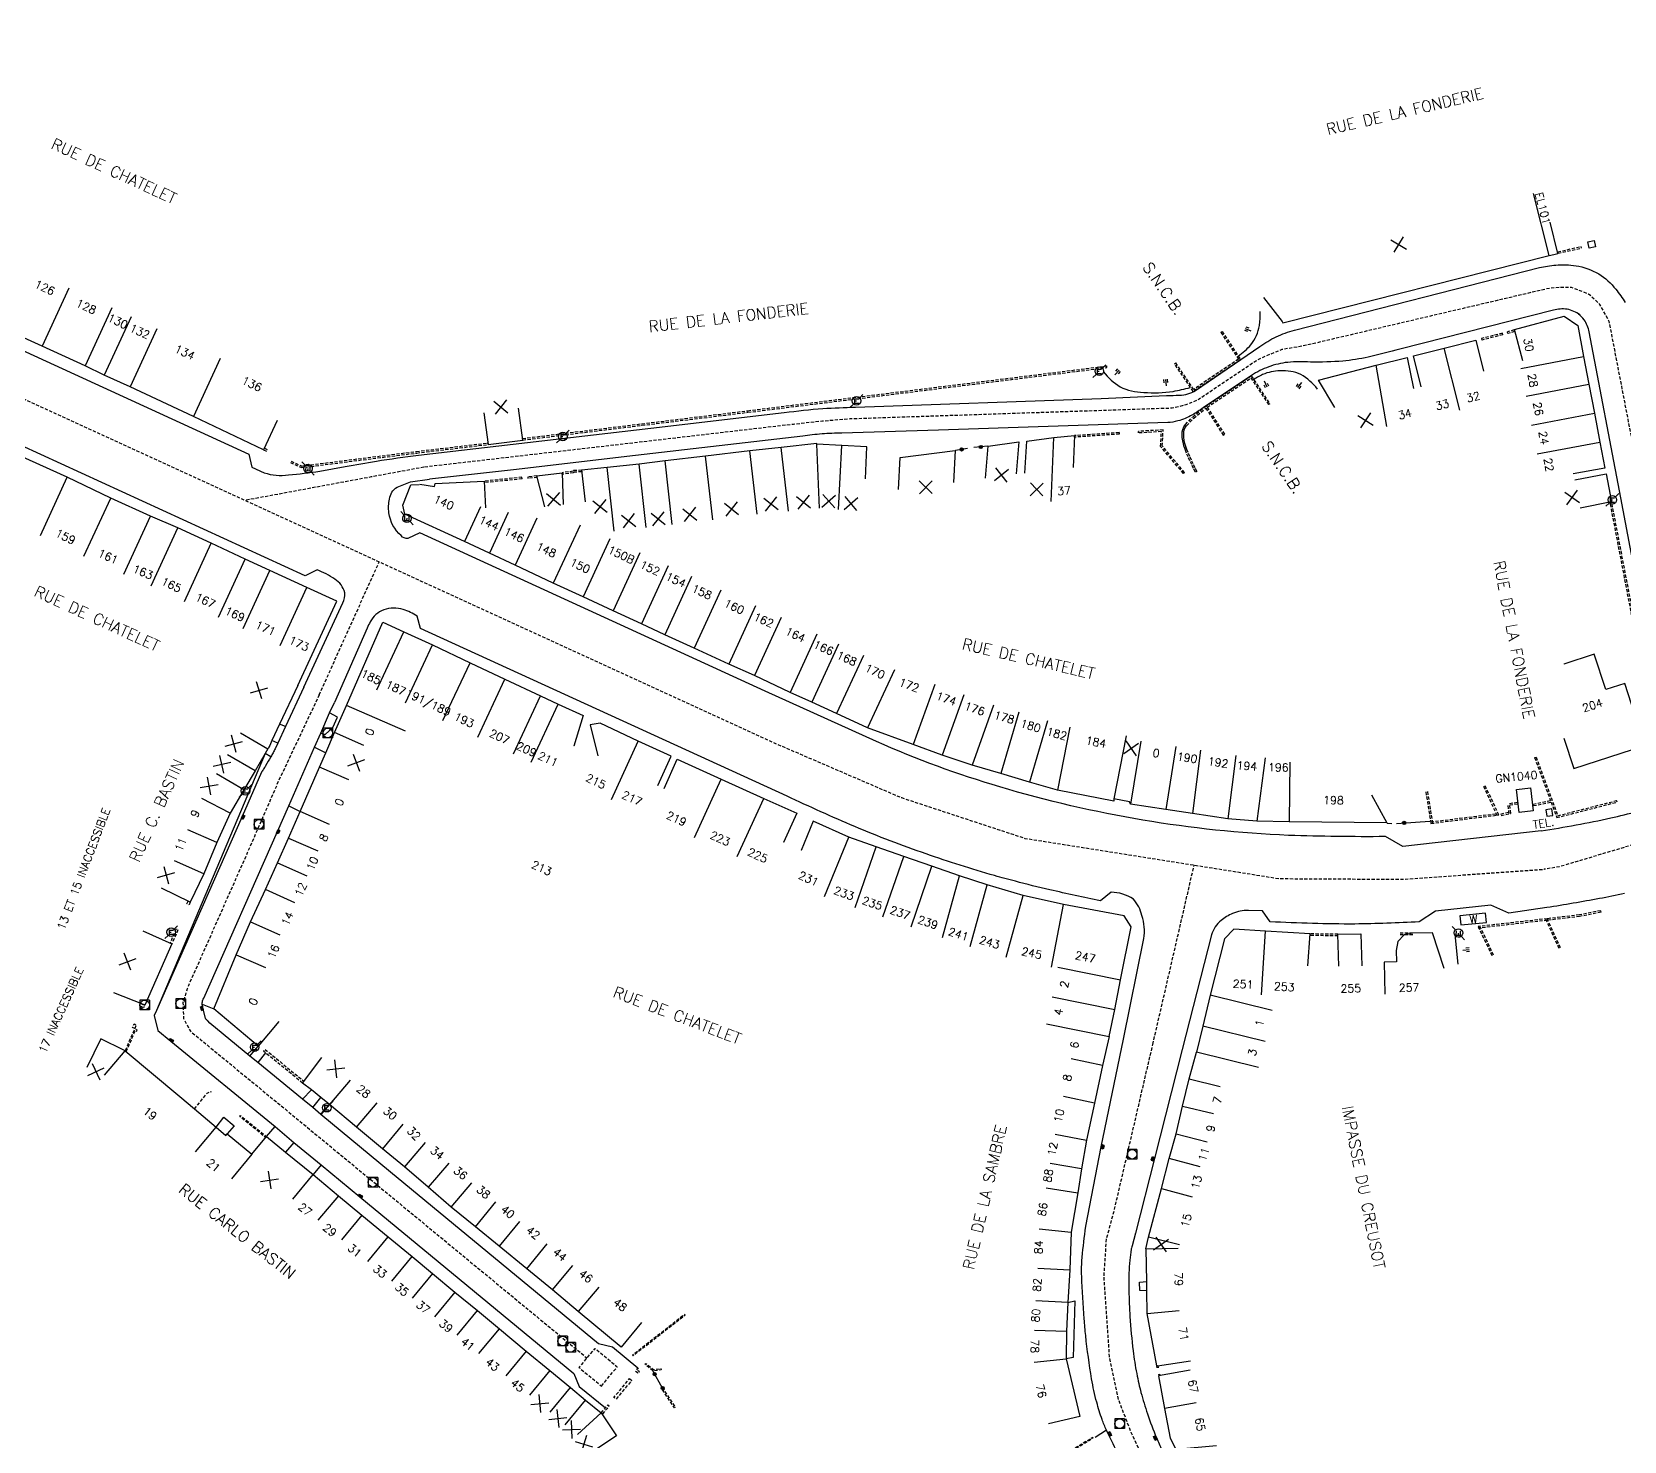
# Model space of a CAD drawing. Header units: millimetres. Extents: x 152000 to 153000, y 121000 to 122000.
# Drawn here: x 152531.2 to 152779.9, y 121609.8 to 121830 of the extents above; entities that cross this region are included whole.
import ezdxf
from ezdxf.enums import TextEntityAlignment as Align

# ---------------------------------------------------------------- set-up
doc = ezdxf.new("R2010")
doc.units = ezdxf.units.MM
doc.linetypes.add('DASHED', pattern=[0.75, 0.5, -0.25])
doc.layers.get('0').update_dxf_attribs({"linetype": 'CONTINUOUS'})
for name, color, linetype in [('W0001', 6, 'DASHED'), ('W0008', 7, 'CONTINUOUS'), ('W0017', 7, 'CONTINUOUS'), ('W0100', 7, 'CONTINUOUS'), ('W0112', 1, 'DASHED'), ('W0211', 2, 'CONTINUOUS'), ('W0322', 7, 'CONTINUOUS'), ('W0400', 7, 'CONTINUOUS'), ('W0420', 7, 'CONTINUOUS'), ('W0471', 7, 'CONTINUOUS'), ('W0984', 7, 'CONTINUOUS'), ('W0989', 7, 'CONTINUOUS'), ('W0991', 7, 'CONTINUOUS'), ('W1102', 7, 'CONTINUOUS')]:
    doc.layers.add(name, color=color, linetype=linetype)
doc.styles.get("Standard").update_dxf_attribs({"font": 'romans.shx', "width": 0.85})

# ---------------------------------------------------------------- blocks, each defined once
blk = doc.blocks.new('t211o')
at = {"color": 0, "linetype": 'Continuous'}
for p, q in [((-0.29, 0.5), (-0.29, 0)), ((0, 1), (0, 0)), ((0.29, 0.5), (0.29, 0))]:
    blk.add_line(p, q, dxfattribs=at)
blk = doc.blocks.new('t991o')
at = {"color": 0, "linetype": 'Continuous'}
for p, q in [((-1, 1), (1, -1)), ((-1, -1), (1, 1))]:
    blk.add_line(p, q, dxfattribs=at)
blk = doc.blocks.new('t322o')
at = {"color": 0, "linetype": 'Continuous'}
for radius in [0.25, 0.15]:
    blk.add_circle((0, 0), radius, dxfattribs=at)
blk = doc.blocks.new('T471')
for p, q in [((-0.333334, 0.333334), (-0.333334, -0.333334)), ((-0.333334, 0.333334), (0.333334, 0.333334)), ((-0.333334, 0), (0, 0)), ((0.500001, 0.500001), (1.000002, 1.000002)), ((-0.500001, -0.500001), (-1.000002, -1.000002)), ((-0.333334, -0.333334), (0.333334, -0.333334))]:
    blk.add_line(p, q)
blk.add_ellipse((0, 0), major_axis=(0.471405, 0.471405), ratio=1, start_param=5.4977871438, end_param=11.780972451)
blk = doc.blocks.new('t112o')
at = {"color": 0, "linetype": 'Continuous'}
for p, q in [((-0.5, 0.5), (0.5, 0.5)), ((-0.5, -0.5), (-0.5, 0.5)), ((0.5, 0.5), (0.5, -0.5)), ((0.5, -0.5), (-0.5, -0.5))]:
    blk.add_line(p, q, dxfattribs=at)
blk = doc.blocks.new('T400')
for p, q in [((-0.15, 0.3), (0.15, 0.3)), ((-0.15, -0.25), (-0.15, 0.3)), ((-0.15, 0.15), (0.15, 0.15)), ((-0.15, 0), (0.15, 0)), ((0.15, 0.3), (0.15, -0.25)), ((-0.15, -0.15), (0.15, -0.15)), ((-0.15, -0.25), (-0.15, -0.3)), ((-0.15, -0.3), (0.15, -0.3)), ((0.15, -0.3), (0.15, -0.25))]:
    blk.add_line(p, q)
blk = doc.blocks.new('T420')
for p, q in [((0.75, 0.75), (-0.75, 0.75)), ((-0.75, 0.75), (-0.75, -0.75)), ((0.75, 0.75), (0.75, -0.75)), ((0.75, -0.75), (-0.75, -0.75))]:
    blk.add_line(p, q)
blk.add_ellipse((0, 0), major_axis=(-0.53, 0.53), ratio=1, start_param=3.926991, end_param=10.210176)

msp = doc.modelspace()

# ---------------------------------------------------------------- linework, layer by layer
at = {"layer": 'W0001', "flags": 128}
for points in [[(152312.21, 121870.23), (152312.21, 121870.23), (152325.69, 121866.11), (152397.69, 121833.38), (152461.46, 121804.1), (152544.02, 121766.2), (152564.49, 121756.82), (152585.43, 121747.22), (152591.84, 121744.27), (152647.45, 121718.8), (152667.01, 121710.37), (152686.32, 121704.01), (152712.76, 121699.83), (152726.07, 121697.72), (152745.27, 121697.62), (152767.42, 121699.18), (152767.42, 121699.18)], [(152793.13, 121706.55), (152789.54, 121722.91), (152777.62, 121784.76), (152776.16, 121787.43), (152774.39, 121789.06), (152771.72, 121790.09), (152769.09, 121790.05), (152767.82, 121789.86), (152729.68, 121780.92), (152726.48, 121780.39), (152723.71, 121779.27), (152722.37, 121778.59), (152713.56, 121772.63), (152711.47, 121771.73), (152709.33, 121771.22), (152659.03, 121769.54), (152654.68, 121769.19), (152650.15, 121768.7), (152626.68, 121765.97), (152592.42, 121762.01), (152592.42, 121762.01)], [(152592.42, 121762.01), (152584.17, 121760.48), (152564.49, 121756.82), (152564.49, 121756.82)], [(152576.05, 121726.44), (152581.64, 121738.83), (152585.43, 121747.22), (152585.43, 121747.22)], [(152576.05, 121726.44), (152569.71, 121713), (152564.82, 121701.75), (152555.4, 121680.49), (152554.76, 121678.3), (152554.85, 121675.86), (152555.92, 121673.88), (152557.49, 121672.59), (152571.27, 121661.26), (152617.87, 121622.83)], [(152800.33, 121706.95), (152793.13, 121706.55), (152769.81, 121699.56), (152767.42, 121699.18), (152767.42, 121699.18)], [(152706.3, 121671.82), (152710.18, 121688.64), (152712.76, 121699.83), (152712.76, 121699.83)], [(152582.4, 121000), (152582.45, 121000.05), (152588.47, 121006.87), (152592.63, 121011.74), (152597.1, 121017.47), (152601.74, 121024.22), (152605.75, 121030.69), (152622.56, 121058.91), (152639.82, 121088.8), (152644.67, 121096.73), (152679.52, 121178.55), (152693.06, 121213.12), (152698.74, 121226.71), (152706.65, 121244.53), (152712.95, 121260.89), (152719.51, 121277.89), (152724.54, 121292.13), (152728.87, 121304.98), (152732.11, 121314.93), (152736.82, 121329.98), (152740.53, 121345.36), (152745.18, 121366.16), (152747.76, 121378.49), (152751.35, 121397.54), (152754.58, 121423.27), (152759.57, 121460.93), (152762.73, 121487.08), (152763.58, 121494.63), (152763.84, 121501.39), (152763.61, 121508.83), (152762.68, 121517.45), (152761.25, 121524.04), (152758.92, 121532.45), (152756.78, 121538.41), (152754.93, 121541.75), (152750.12, 121548.02), (152742.19, 121558.23), (152712.71, 121594.14), (152709.9, 121598.17), (152707.25, 121602.1), (152705.58, 121605.56), (152702.92, 121611.16), (152700.94, 121616.33), (152699.53, 121623.07), (152699.1, 121629.34), (152698.67, 121635.61), (152699.07, 121641.43), (152700.32, 121646.05), (152706.3, 121671.82)]]:
    msp.add_lwpolyline(points, dxfattribs=at)
msp.add_lwpolyline([(152620.14, 121618.43), (152622.61, 121621.4), (152619.1, 121624.31), (152616.64, 121621.34)], close=True, dxfattribs=at)
at = {"layer": 'W0008', "flags": 128}
for points in [[(152573.66, 121727.66), (152579.73, 121740.79, 0.1395), (152580.03, 121742.39, 0.1944), (152578.48, 121744.52, 0.0615), (152575.71, 121745.97), (152573.86, 121745.05), (152522.97, 121768.37), (152390.43, 121829.24), (152388.73, 121831.81), (152381.78, 121834.97), (152378.73, 121834.66), (152318.91, 121861.56, 0.0074), (152315.46, 121863.09, 0.101174), (152310.99, 121864.15, 0.060719), (152310.99, 121864.15, 0.007609)], [(152430.6, 121838.98), (152427.4, 121832.18, 0.0818), (152426.67, 121829.71, 0.077), (152426.86, 121826.96, 0.065), (152427.12, 121826.09, 0.069), (152427.77, 121825.23), (152429.67, 121824.31), (152431.49, 121825.33), (152431.48, 121825.3), (152479.9, 121803.12), (152481.56, 121800.56), (152488.98, 121797.13), (152492.01, 121797.52), (152511.77, 121788.45), (152565.08, 121764.04), (152565.53, 121762.03), (152567.44, 121761.15, 0.1276), (152571.25, 121760.83, 0.023), (152576.14, 121761.39), (152580.13, 121762.09, -0.0024), (152584.98, 121762.95, -0.0089), (152591.57, 121763.88), (152591.57, 121763.88)], [(152591.57, 121763.88), (152627.89, 121768.12), (152648.71, 121770.54, -0.0117), (152654.75, 121771.19, -0.0084), (152659.83, 121771.38), (152698.24, 121772.73), (152708.46, 121773.21, 0.0066), (152710.47, 121773.26, 0.1306), (152712.98, 121774.01), (152723.02, 121780.85, -0.0374), (152725.58, 121782.4, -0.0495), (152728.44, 121783.4), (152766.73, 121793.19, -0.045), (152769.26, 121793.58, -0.0566), (152772.42, 121793.48, -0.0975), (152775.96, 121792.21, -0.085), (152778.64, 121789.81, -0.0275), (152780.12, 121787.72, -0.0952)], [(152773.04, 121785.83, 0.0882), (152771.02, 121786.7, 0.1018), (152768.92, 121786.52), (152744.91, 121780.45, -0.0091), (152739.96, 121779.21, -0.0297), (152735.98, 121778.59, -0.0216), (152730.94, 121778.42), (152730.93, 121778.43, 0.0361), (152727.38, 121778.39, 0.0605), (152724.4, 121777.69, 0.0596), (152721.73, 121776.34), (152714.14, 121771.26, -0.0171), (152712.48, 121770.19, -0.0637), (152710.2, 121769.23, -0.0581), (152708.62, 121768.98), (152672.81, 121767.78), (152657.72, 121767.33, 0.0117), (152654.61, 121767.2, 0.01), (152651.59, 121766.87), (152625.47, 121763.82), (152606.41, 121761.59), (152593.26, 121760.14), (152593.26, 121760.14)], [(152766.97, 121705.17, 0.01383), (152777.84, 121707.2, 0.0107), (152786.16, 121709.3, 0.1131), (152787.46, 121710.23, 0.1305), (152787.91, 121711.67, 0.0719), (152787.87, 121713.08), (152786.93, 121718.06), (152783.06, 121737.96), (152779.43, 121757.22), (152774.47, 121783.14, 0.1151), (152773.68, 121785.04, 0.0486), (152772.82, 121785.9), (152772.82, 121785.9)], [(152766.97, 121705.17), (152745.34, 121702.75), (152742.63, 121704.28, -0.0106), (152727.52, 121704.48, -0.0314), (152704.75, 121706.86, -0.0307), (152682.41, 121712.05, -0.034), (152663.13, 121719.15), (152645.75, 121727.02), (152591.79, 121751.77), (152589.92, 121750.89, -0.2868), (152588.88, 121751.31, -0.1858), (152586.94, 121754.89, -0.0902), (152587.04, 121757.03, -0.2349), (152588.21, 121758.87), (152590.29, 121759.72), (152593.26, 121760.14), (152593.26, 121760.14)], [(152701.73, 121672.63), (152704.9, 121688.34, 0.1211), (152704.59, 121691.94, 0.1346), (152703.26, 121694.5, 0.1487), (152699.77, 121695.58), (152698.12, 121694.25, -0.005), (152690.23, 121695.96, -0.0075), (152684.82, 121697.3, -0.005), (152681.56, 121698.19, -0.0145), (152670.88, 121701.58, -0.0158), (152659.73, 121705.85, -0.0076), (152649.16, 121710.58), (152591.9, 121736.78), (152591.38, 121738.74, 0.0533), (152589.19, 121739.76, 0.1653), (152586.13, 121739.73, 0.1694), (152584.01, 121737.84, 0.0245), (152583.55, 121736.86), (152578.43, 121725.22), (152578.43, 121725.22)], [(152573.66, 121727.66), (152570.81, 121721.48), (152569.59, 121718.89), (152569.15, 121717.99, -0.009914), (152568.84, 121717.36, -0.010044), (152568.5, 121716.76, -0.001127), (152567.67, 121715.35, -0.002775), (152567.33, 121714.79, -0.040429), (152567.14, 121714.51, 0.073523), (152567.04, 121714.35), (152564.01, 121707.43), (152550.65, 121677.13), (152550.28, 121676.31), (152550.82, 121673.98), (152552.88, 121672.31), (152569.19, 121658.96), (152572.11, 121656.51), (152576.38, 121652.99), (152582.4, 121648), (152615.81, 121620.4), (152616.67, 121618.35), (152620.77, 121615.05)], [(152625.85, 121621.24), (152621.88, 121624.52), (152619.7, 121625), (152587.18, 121651.86), (152576.29, 121660.84), (152575.04, 121661.93), (152573.45, 121663.27), (152566.46, 121669), (152565.21, 121669.97), (152558.98, 121675.14), (152558.63, 121675.48, -0.020799), (152558.33, 121675.81, -0.119079), (152558.29, 121675.88), (152557.89, 121677.6, -0.041167), (152557.81, 121677.85, -0.041167), (152557.77, 121678.11, -0.076692), (152557.8, 121678.46, -0.043242), (152558, 121679.04), (152569.54, 121705.06), (152571.31, 121709.11), (152575.31, 121718.24), (152576.28, 121720.44), (152577.68, 121723.6), (152578.43, 121725.22)], [(152767.88, 121693.19), (152761.9, 121692.33), (152759.1, 121693.57), (152750.47, 121692.61), (152747.92, 121690.96, -0.0097), (152737.85, 121690.62, -0.0127), (152724.62, 121690.97), (152723.41, 121692.66), (152721.23, 121692.75, 0.108), (152718.76, 121692.27, 0.0798), (152716.98, 121691.17, 0.1509), (152715.46, 121688.93), (152710.88, 121671), (152710.88, 121671)], [(152780, 121695.37, -0.0078), (152776.08, 121694.6, -0.006207), (152767.88, 121693.19), (152767.88, 121693.19)], [(152700.75, 121608.11, -0.011443), (152699.06, 121611.51, -0.026334), (152698.37, 121613.2, -0.017149), (152697.54, 121615.89, -0.025099), (152696.74, 121619.55, -0.013768), (152695.81, 121626.31, -0.010461), (152695.58, 121628.91, -0.004071), (152695.19, 121635.62, -0.032223), (152695.22, 121637.97, -0.015876), (152695.74, 121642.72), (152695.83, 121643.4), (152698.22, 121655.8), (152701.73, 121672.63)], [(152710.88, 121671), (152706.56, 121653.99), (152703.59, 121642.31), (152703.05, 121640.36, 0.009332), (152702.95, 121639.98, 0.020141), (152702.92, 121639.8, 0.014982), (152702.71, 121638.09, 0.012841), (152702.57, 121636.07, 0.015896), (152702.55, 121633.33, 0.010746), (152702.73, 121629.27, 0.013129), (152703.22, 121623.93, 0.019543), (152703.78, 121620.37, 0.007093), (152704.11, 121618.83, 0.007822), (152704.45, 121617.44, 0.01813), (152705.46, 121614.09, 0.015977), (152706.86, 121610.37, 0.008752), (152707.7, 121608.44, 0.008109)]]:
    msp.add_lwpolyline(points, format="xyb", dxfattribs=at)
at = {"layer": 'W0017', "flags": 128}
for points in [[(152576.28, 121720.44), (152576.99, 121720.24), (152578.18, 121721.34), (152578.92, 121722.96), (152577.68, 121723.6)], [(152570.81, 121721.48), (152569.87, 121721.85)], [(152569.59, 121718.89), (152568.67, 121719.32)], [(152575.31, 121718.24), (152577.07, 121717.38)], [(152568.5, 121716.76), (152567.61, 121717.26), (152550.65, 121677.13)], [(152571.31, 121709.11), (152573.09, 121708.21)], [(152557.77, 121678.11), (152559.58, 121677.39)], [(152565.21, 121669.97), (152566.52, 121671.54)], [(152567.68, 121670.49), (152566.46, 121669)], [(152573.45, 121663.27), (152574.84, 121664.72)], [(152575.04, 121661.93), (152576.32, 121663.53)], [(152577.67, 121662.41), (152576.29, 121660.84)], [(152559.94, 121658.87), (152561.16, 121660.44), (152562.75, 121659.08), (152561.67, 121657.84)], [(152567.8, 121657.4), (152569.19, 121658.96)], [(152572.11, 121656.51), (152570.8, 121655)], [(152576.38, 121652.99), (152575.11, 121651.49)], [(152705.38, 121633.3), (152704.28, 121633.36), (152704.2, 121634.68), (152705.35, 121634.75)], [(152693.01, 121631.5), (152694.1, 121631.72), (152693.84, 121622.91), (152692.75, 121622.67)], [(152699.06, 121611.51), (152697.29, 121610.41)]]:
    msp.add_lwpolyline(points, dxfattribs=at)
at = {"layer": 'W0100', "flags": 128}
for points in [[(152723.58, 121788.52), (152726.53, 121784.79), (152726.6, 121784.54), (152768.21, 121795.06), (152768.98, 121795.25), (152769.59, 121795.41), (152768.39, 121800.28), (152768.39, 121800.28)], [(152569.47, 121769.28), (152567.37, 121764.74), (152556.41, 121769.93), (152546.51, 121774.56), (152542.46, 121776.41), (152539.46, 121777.83), (152532.75, 121780.9), (152526.48, 121783.79), (152520.36, 121786.57), (152513.55, 121789.74), (152508.68, 121791.98), (152510.77, 121796.52), (152510.77, 121796.52)], [(152764.11, 121778.63), (152762.8, 121783.53), (152770.57, 121785.62), (152772.7, 121784.15), (152773.6, 121779.31), (152774.43, 121774.99), (152775.3, 121770.43), (152776.16, 121765.94), (152776.9, 121761.88), (152771.99, 121760.95), (152771.99, 121760.95)], [(152748.25, 121774.55), (152747.03, 121779.4), (152751.83, 121780.61), (152756.78, 121781.84), (152757.99, 121777), (152757.99, 121777)], [(152734.76, 121771.35), (152732.16, 121775.62), (152741.22, 121777.95), (152746.06, 121779.15), (152747.04, 121774.3), (152747.04, 121774.3)], [(152601.79, 121770.49), (152602.45, 121765.53), (152607.85, 121766.24), (152607.19, 121771.21), (152607.19, 121771.21)], [(152572.69, 121727.87), (152578.79, 121741.09), (152574.11, 121743.23), (152568.35, 121745.89), (152564.47, 121747.65), (152559.17, 121750.11), (152553.97, 121752.55), (152549.69, 121754.36), (152543.48, 121757.18), (152536.68, 121760.43), (152524.85, 121765.74), (152523.08, 121766.59), (152518.2, 121768.71), (152516.16, 121764.15), (152516.16, 121764.15)], [(152661.39, 121760.21), (152661.64, 121765.2), (152657.7, 121765.4), (152653.8, 121765.58), (152653.78, 121765.73), (152648.21, 121765.09), (152643.33, 121764.58), (152636.42, 121763.73), (152630.12, 121762.98), (152626.04, 121762.5), (152621.02, 121761.96), (152617.04, 121761.54), (152617.58, 121756.57), (152617.58, 121756.57)], [(152680.13, 121760.3), (152680.56, 121765.29), (152685.36, 121765.96), (152684.96, 121760.98), (152684.96, 121760.98)], [(152686.32, 121761.09), (152686.62, 121766.08), (152690.84, 121766.65), (152694.08, 121766.94), (152693.86, 121761.94), (152693.86, 121761.94)], [(152666.55, 121758.53), (152666.82, 121763.52), (152675.44, 121764.63), (152675.17, 121759.64), (152675.17, 121759.64)], [(152611.32, 121755.82), (152610.06, 121760.66), (152614, 121761.15), (152614.17, 121756.16), (152614.17, 121756.16)], [(152772.23, 121760.01), (152777.14, 121760.96), (152777.99, 121756.57), (152773.08, 121755.62), (152773.08, 121755.62)], [(152740.45, 121710.83), (152742.84, 121706.44), (152727.62, 121706.58), (152722.57, 121706.67), (152718.01, 121707.06), (152712.49, 121707.88), (152708.31, 121708.51), (152702.82, 121709.33), (152702.68, 121709.73), (152700.23, 121710.21), (152700.2, 121709.83), (152691.38, 121711.56), (152687.04, 121712.78), (152682.54, 121714.13), (152678.06, 121715.42), (152673.37, 121717.02), (152668.87, 121718.66), (152661.74, 121721.26), (152656.9, 121723.5), (152653.02, 121725.27), (152649.61, 121726.82), (152644.05, 121729.45), (152640.04, 121731.24), (152634.63, 121733.73), (152630.03, 121735.83), (152626.39, 121737.51), (152621.97, 121739.54), (152617.3, 121741.73), (152612.61, 121743.9), (152606.66, 121746.7), (152602.65, 121748.56), (152598.73, 121750.38), (152589.41, 121754.65), (152589.11, 121756.06), (152590.35, 121759.27), (152591.69, 121759.32), (152591.69, 121759.32), (152591.69, 121759.32)], [(152591.77, 121759.37), (152594.05, 121758.97), (152594.17, 121759.45), (152601.83, 121759.83), (152602.04, 121755.66)], [(152580.34, 121724.78), (152586.01, 121737.8), (152589.29, 121736.26), (152593.77, 121734.23), (152599.62, 121731.46), (152605.04, 121728.9), (152610.64, 121726.28), (152613.41, 121724.99), (152617.27, 121723.22), (152615.83, 121718.43), (152615.83, 121718.43)], [(152770.52, 121719.67), (152772.06, 121714.91), (152783.18, 121718.53), (152780.03, 121728.22), (152777.06, 121727.26), (152775.27, 121732.77), (152770.52, 121731.22), (152770.52, 121731.22)], [(152569.74, 121675.37), (152566.52, 121671.54), (152559.58, 121677.39), (152563.07, 121685.8), (152565.33, 121690.98), (152567.68, 121696.01), (152569.56, 121700.18), (152571.27, 121704.06), (152573.09, 121708.21), (152576.1, 121715.12), (152577.07, 121717.38), (152578.42, 121720.54), (152580.34, 121724.78)], [(152628.94, 121712.29), (152631.03, 121716.84), (152625.91, 121719.18), (152619.94, 121722.01), (152618.38, 121721.75), (152619.58, 121716.89), (152619.58, 121716.89)], [(152629.94, 121711.82), (152632, 121716.37), (152638.83, 121713.24), (152645.5, 121710.26), (152650.66, 121707.92), (152648.59, 121703.37), (152648.59, 121703.37)], [(152765.31, 121711.9), (152765.73, 121708.33), (152763.53, 121708.07), (152763.11, 121711.64), (152765.31, 121711.9), (152765.31, 121711.9)], [(152767.69, 121708.49), (152767.85, 121707.46), (152768.82, 121707.58), (152768.65, 121708.61), (152767.69, 121708.49), (152767.69, 121708.49)], [(152699.48, 121673.03), (152700.35, 121677.25), (152701.27, 121681.9), (152702.93, 121690.17), (152701.81, 121691.9), (152692.36, 121693.7), (152686.04, 121695.08), (152680.42, 121696.76), (152676.09, 121698.17), (152671.79, 121699.66), (152667.38, 121701.18), (152663.06, 121702.66), (152658.8, 121704.19), (152653.25, 121706.71), (152651.34, 121702.09), (152651.34, 121702.09)], [(152758.27, 121692.31), (152754.28, 121691.92), (152754.42, 121690.49), (152758.41, 121690.88), (152758.27, 121692.31), (152758.27, 121692.31)], [(152548.47, 121689.56), (152553.04, 121687.53), (152548.79, 121677.96)], [(152730.54, 121684.09), (152730.86, 121689.08), (152723.92, 121689.53), (152718.98, 121689.82), (152717.48, 121688.32), (152715.25, 121679.51), (152714.13, 121674.65), (152713.12, 121670.61), (152713.12, 121670.61)], [(152735.34, 121684.02), (152735.23, 121689.02), (152738.82, 121689.1), (152738.93, 121684.1), (152738.93, 121684.1)], [(152751.82, 121683.66), (152750.01, 121689.25), (152746.92, 121689.2), (152745.57, 121688.94), (152744.59, 121687.89), (152744.34, 121686.51), (152744.37, 121684.71), (152742.47, 121684.68), (152742.55, 121679.68), (152742.55, 121679.68)], [(152548.83, 121677.98), (152548.61, 121678.07), (152543.94, 121679.85)], [(152545.73, 121670.83), (152545.54, 121670.93), (152541.95, 121672.68), (152539.75, 121668.19)], [(152545.74, 121670.83), (152554.29, 121663.65), (152556.56, 121661.73), (152559.94, 121658.87), (152561.46, 121657.59), (152561.67, 121657.84), (152565.55, 121654.66), (152567.8, 121657.4), (152570.8, 121655), (152575.11, 121651.49), (152579.05, 121648.17), (152582.73, 121645.13), (152586.83, 121641.76), (152590.6, 121638.67), (152593.77, 121636.02), (152597.25, 121633.12), (152600.79, 121630.25), (152604.2, 121627.37), (152608.41, 121623.9), (152612.07, 121620.86), (152615.31, 121618.2), (152617.68, 121616.23), (152620.12, 121614.22), (152622.5, 121610.67), (152618.35, 121607.88)], [(152699.48, 121673.03), (152698.45, 121668.5), (152697.21, 121662.63), (152695.93, 121656.83), (152695.18, 121652.36), (152694.56, 121648.6), (152693.53, 121642.49), (152693.33, 121636.59), (152693.01, 121631.5), (152692.83, 121627), (152692.75, 121622.67), (152694.87, 121613.69), (152690, 121612.54)], [(152626.41, 121628.34), (152623.21, 121624.5), (152616.53, 121630.07), (152612.5, 121633.45), (152608.48, 121636.77), (152604.19, 121640.26), (152600.48, 121643.31), (152596.68, 121646.36), (152593.06, 121649.49), (152589.39, 121652.68), (152585.95, 121655.49), (152581.9, 121658.87), (152577.67, 121662.41), (152576.32, 121663.53), (152574.84, 121664.72), (152573.45, 121665.77), (152576.46, 121669.76)], [(152705.23, 121639.89), (152705.63, 121641.68), (152707.64, 121649.28), (152708.86, 121653.98), (152709.94, 121657.83), (152710.92, 121662.17), (152711.99, 121666.44), (152713.12, 121670.61)], [(152706.93, 121621.58), (152705.44, 121629.75), (152705.38, 121633.3), (152705.35, 121634.75), (152705.26, 121639.89)], [(152706.93, 121621.6), (152707.02, 121621.57), (152712.2, 121622.35)], [(152712.13, 121620.93), (152707.21, 121620.05), (152708.14, 121614.9), (152709, 121610.28), (152709.91, 121608.59), (152716.26, 121609.15)]]:
    msp.add_lwpolyline(points, dxfattribs=at)
msp.add_lwpolyline([(152572.69, 121727.87), (152569.87, 121721.85), (152568.66, 121719.3), (152568.33, 121718.54), (152568.2, 121718.26, -0.023422), (152568.19, 121718.24, -0.002275), (152568.04, 121717.98), (152567.61, 121717.26), (152566.03, 121714.55), (152564.3, 121711.58), (152562.16, 121707.95), (152560.08, 121703.35), (152558.01, 121698.45), (152555.9, 121694.05), (152551.39, 121696.21)], format="xyb", dxfattribs=at)
at = {"layer": 'W0112'}
for p, q in [((152769.57, 121795.67), (152773.25, 121796.49)), ((152769.62, 121795.43), (152773.3, 121796.24)), ((152716.94, 121783.06), (152719.68, 121778.88)), ((152717.14, 121783.19), (152720.02, 121778.81)), ((152760.92, 121782.94), (152757.67, 121782.11)), ((152760.99, 121782.7), (152757.73, 121781.86)), ((152762.77, 121783.45), (152761.69, 121783.15)), ((152762.83, 121783.21), (152761.76, 121782.91)), ((152643.01, 121770.83), (152699.09, 121777.82)), ((152712.62, 121773.82), (152709.69, 121778.18)), ((152712.69, 121774.17), (152709.89, 121778.32)), ((152720.02, 121778.81), (152712.62, 121773.82)), ((152719.68, 121778.88), (152712.69, 121774.17)), ((152643.04, 121770.58), (152699.12, 121777.57)), ((152714.42, 121771.43), (152721.68, 121776.3)), ((152714.79, 121771.37), (152721.61, 121775.95)), ((152721.61, 121775.95), (152724.38, 121771.79)), ((152721.68, 121776.3), (152724.58, 121771.93)), ((152626.45, 121768.79), (152643.01, 121770.83)), ((152626.48, 121768.55), (152643.04, 121770.58)), ((152712.54, 121769.85), (152714.42, 121771.43)), ((152712.7, 121769.66), (152714.58, 121771.23)), ((152714.58, 121771.23), (152717.29, 121767.03)), ((152714.79, 121771.37), (152717.5, 121767.17)), ((152607.82, 121766.5), (152626.45, 121768.79)), ((152607.85, 121766.25), (152626.48, 121768.55)), ((152707.91, 121767.84), (152704.06, 121767.6)), ((152707.77, 121765.33), (152707.91, 121767.84)), ((152710.9, 121767.51), (152710.97, 121767.92)), ((152710.97, 121767.92), (152711.12, 121768.31)), ((152711.12, 121768.31), (152711.38, 121768.66)), ((152711.14, 121767.48), (152711.21, 121767.86)), ((152711.21, 121767.86), (152711.34, 121768.19)), ((152711.34, 121768.19), (152711.56, 121768.49)), ((152711.38, 121768.66), (152712.52, 121769.83)), ((152711.56, 121768.49), (152712.7, 121769.66)), ((152591.25, 121764.47), (152602.41, 121765.79)), ((152591.28, 121764.22), (152602.45, 121765.55)), ((152701.05, 121767.18), (152694.07, 121766.69)), ((152701.03, 121767.43), (152694.08, 121766.94)), ((152707.64, 121767.57), (152704.07, 121767.35)), ((152707.52, 121765.24), (152707.64, 121767.57)), ((152711.27, 121761.16), (152707.77, 121765.33)), ((152710.88, 121767.09), (152710.9, 121767.51)), ((152710.9, 121766.68), (152710.88, 121767.09)), ((152710.97, 121766.15), (152710.9, 121766.68)), ((152711.08, 121765.64), (152710.97, 121766.15)), ((152711.22, 121765.15), (152711.08, 121765.64)), ((152711.13, 121767.1), (152711.14, 121767.48)), ((152711.15, 121766.71), (152711.13, 121767.1)), ((152711.22, 121766.19), (152711.15, 121766.71)), ((152711.32, 121765.7), (152711.22, 121766.19)), ((152711.46, 121765.22), (152711.32, 121765.7)), ((152567.37, 121764.74), (152568, 121764.45)), ((152567.48, 121764.97), (152568.1, 121764.68)), ((152571.65, 121762.97), (152573.37, 121762.17)), ((152573.23, 121762.19), (152591.25, 121764.47)), ((152573.26, 121761.94), (152591.28, 121764.22)), ((152711.08, 121761), (152707.52, 121765.24)), ((152711.39, 121764.67), (152711.22, 121765.15)), ((152711.57, 121764.2), (152711.39, 121764.67)), ((152711.62, 121764.76), (152711.46, 121765.22)), ((152711.83, 121763.6), (152711.57, 121764.2)), ((152711.8, 121764.3), (152711.62, 121764.76)), ((152712.06, 121763.7), (152711.8, 121764.3)), ((152712.1, 121763.01), (152711.83, 121763.6)), ((152712.32, 121763.11), (152712.06, 121763.7)), ((152712.38, 121762.41), (152712.1, 121763.01)), ((152712.6, 121762.52), (152712.32, 121763.11)), ((152571.54, 121762.74), (152573.26, 121761.94)), ((152607.72, 121760.43), (152601.83, 121759.83)), ((152610.06, 121760.66), (152608.63, 121760.48)), ((152610.13, 121760.41), (152608.66, 121760.24)), ((152615.73, 121761.36), (152614, 121761.15)), ((152615.78, 121761.12), (152614.01, 121760.9)), ((152617.04, 121761.54), (152615.72, 121761.46)), ((152617.07, 121761.29), (152615.77, 121761.21)), ((152712.66, 121761.82), (152712.38, 121762.41)), ((152712.89, 121761.93), (152712.6, 121762.52)), ((152712.95, 121761.23), (152712.66, 121761.82)), ((152713.18, 121761.34), (152712.89, 121761.93)), ((152607.75, 121760.18), (152601.85, 121759.58)), ((152781.29, 121738.06), (152777.75, 121756.53)), ((152781.54, 121738.11), (152777.99, 121756.57)), ((152765.95, 121716.62), (152768.44, 121709.92)), ((152766.18, 121716.71), (152769.59, 121707.55)), ((152748.95, 121711.27), (152749.75, 121706.34)), ((152749.2, 121711.31), (152750, 121706.38)), ((152760.12, 121707.56), (152758.02, 121712.1)), ((152760.35, 121707.67), (152758.25, 121712.2)), ((152760.65, 121707.81), (152762.18, 121708.16)), ((152761.98, 121707.88), (152761.81, 121709.2)), ((152762.03, 121709.48), (152763.21, 121709.64)), ((152762.06, 121709.23), (152763.25, 121709.39)), ((152762.23, 121707.91), (152762.06, 121709.23)), ((152765.72, 121709.37), (152768.44, 121709.92)), ((152765.77, 121709.12), (152768.53, 121709.68)), ((152768.53, 121709.68), (152769.43, 121707.25)), ((152769.43, 121707.25), (152778.83, 121709.67)), ((152769.59, 121707.55), (152778.76, 121709.92)), ((152749.72, 121706.58), (152760.32, 121707.91)), ((152749.75, 121706.34), (152760.35, 121707.67)), ((152760.71, 121707.57), (152762.23, 121707.91)), ((152767.92, 121691.45), (152757.12, 121690.23)), ((152767.95, 121691.2), (152757.15, 121689.98)), ((152769.79, 121686.81), (152767.7, 121691.34)), ((152772.95, 121692.05), (152767.92, 121691.45)), ((152770.02, 121686.91), (152767.92, 121691.45)), ((152772.99, 121691.8), (152767.95, 121691.2)), ((152776.28, 121692.71), (152772.95, 121692.05)), ((152776.33, 121692.46), (152772.99, 121691.8)), ((152735.23, 121689.02), (152730.84, 121689.08)), ((152735.23, 121688.77), (152730.84, 121688.83)), ((152746.92, 121689.2), (152744.74, 121689.18)), ((152746.92, 121688.95), (152744.75, 121688.93)), ((152757.12, 121690.23), (152759.28, 121685.72)), ((152757.35, 121690.34), (152759.5, 121685.83))]:
    msp.add_line(p, q, dxfattribs=at)
for points in [[(152769.57, 121795.67), (152769.62, 121795.43)], [(152773.3, 121796.24), (152773.25, 121796.49)], [(152716.94, 121783.06), (152717.14, 121783.19)], [(152760.99, 121782.7), (152760.92, 121782.94)], [(152761.76, 121782.91), (152761.69, 121783.15)], [(152762.77, 121783.45), (152762.83, 121783.21)], [(152757.67, 121782.11), (152757.73, 121781.86)], [(152699.12, 121777.57), (152699.09, 121777.82)], [(152709.69, 121778.18), (152709.89, 121778.32)], [(152724.58, 121771.93), (152724.38, 121771.79)], [(152602.45, 121765.55), (152602.41, 121765.79)], [(152607.85, 121766.25), (152607.82, 121766.5)], [(152694.07, 121766.69), (152694.08, 121766.94)], [(152701.03, 121767.43), (152701.05, 121767.18)], [(152704.07, 121767.35), (152704.06, 121767.6)], [(152717.29, 121767.03), (152717.5, 121767.17)], [(152607.75, 121760.18), (152607.72, 121760.43)], [(152608.63, 121760.48), (152608.66, 121760.24)], [(152610.13, 121760.41), (152610.06, 121760.66)], [(152614.01, 121760.9), (152614, 121761.15)], [(152615.73, 121761.36), (152615.72, 121761.46)], [(152615.77, 121761.21), (152615.78, 121761.12)], [(152617.04, 121761.54), (152617.07, 121761.29)], [(152711.08, 121761), (152711.27, 121761.16)], [(152713.18, 121761.34), (152712.95, 121761.23)], [(152601.83, 121759.83), (152601.85, 121759.58)], [(152777.99, 121756.57), (152777.75, 121756.53)], [(152765.95, 121716.62), (152766.18, 121716.71)], [(152765.77, 121709.12), (152765.72, 121709.37)], [(152778.83, 121709.67), (152778.76, 121709.92)], [(152767.92, 121691.45), (152767.95, 121691.2)], [(152776.33, 121692.46), (152776.28, 121692.71)]]:
    msp.add_lwpolyline(points, dxfattribs=at)
at = {"layer": 'W0112', "flags": 128}
for points in [[(152555.9, 121694.05), (152555.71, 121693.64), (152555.39, 121693.79), (152555.58, 121694.2)], [(152545.9, 121670.69), (152547.32, 121673.95), (152547.47, 121673.82), (152547.62, 121673.98), (152547.24, 121674.31), (152546.88, 121674.46), (152547.12, 121675.01), (152547.48, 121674.85), (152547.24, 121674.31), (152545.73, 121670.83)], [(152573.45, 121665.77), (152567.68, 121670.49), (152567.36, 121670.75), (152567.58, 121671.03), (152567.91, 121670.77), (152573.67, 121666.05)], [(152556.56, 121661.73), (152558.54, 121664.2), (152559.2, 121664.47)], [(152620.12, 121614.22), (152620.77, 121615.05), (152621.14, 121615.49), (152621.34, 121615.32), (152620.97, 121614.89), (152620.27, 121613.99)]]:
    msp.add_lwpolyline(points, dxfattribs=at)
for points in [[(152553.04, 121687.53), (152552.77, 121687.64), (152553.73, 121689.85), (152553.99, 121689.74)], [(152548.62, 121677.51), (152548.26, 121677.66), (152548.44, 121678.11), (152548.79, 121677.96)], [(152567.8, 121657.4), (152567.68, 121657.25), (152563.64, 121660.57), (152563.76, 121660.71)], [(152625.36, 121623.4), (152633.24, 121629.55), (152633.18, 121629.63), (152625.3, 121623.47), (152625, 121623.24), (152625.06, 121623.17)], [(152625.49, 121620.76), (152625.96, 121620.44), (152626.11, 121620.67), (152625.87, 121620.83), (152626.02, 121621.06), (152625.8, 121621.21)], [(152628.19, 121620.79), (152626.96, 121621.81), (152627.09, 121621.97), (152628.26, 121621.01), (152629.43, 121621.15), (152629.46, 121620.94)], [(152706.93, 121621.6), (152707.07, 121621.63), (152707.15, 121621.25), (152707.01, 121621.22)], [(152624.55, 121619.59), (152624.88, 121619.32), (152622.42, 121616.38), (152622.1, 121616.64)], [(152707.19, 121620.25), (152707.34, 121620.26), (152707.36, 121620.06), (152707.21, 121620.05)], [(152629.61, 121617.98), (152629.74, 121618.07), (152631.69, 121615.1), (152631.56, 121615.01)], [(152696.49, 121610.15), (152692.22, 121607.55), (152692.26, 121607.47), (152696.54, 121610.07), (152696.97, 121610.33), (152696.92, 121610.41)]]:
    msp.add_lwpolyline(points, close=True, dxfattribs=at)
at = {"layer": 'W0211', "flags": 128}
for points in [[(152719.63, 121779.36, 0.0607), (152721.62, 121781.13, 0.1298), (152722.95, 121784.16, 0.0408), (152723.06, 121786.31), (152723.06, 121786.31)], [(152698.6, 121776.91, 0.0854), (152701.19, 121774.56, 0.1063), (152704.87, 121773.7, 0.0599), (152709.46, 121773.85, 0.0229), (152712.13, 121774.47), (152712.13, 121774.47)], [(152732.05, 121774.2, 0.0932), (152729.42, 121776.49, 0.124), (152726.19, 121777.06, 0.0944), (152723.46, 121776.49, 0.0381), (152721.92, 121775.61), (152721.92, 121775.61)]]:
    msp.add_lwpolyline(points, format="xyb", dxfattribs=at)
msp.add_lwpolyline([(152753.47, 121688.99), (152753.97, 121684.34), (152753.97, 121684.34)], dxfattribs=at)
at = {"layer": 'W0322', "flags": 128}
for points in [[(152680.53, 121765.29), (152678.32, 121765.06), (152678.32, 121765.06)], [(152677.35, 121764.91), (152675.46, 121764.64), (152675.46, 121764.64)], [(152742.91, 121706.38), (152743.63, 121706.34), (152743.63, 121706.34)], [(152744.38, 121706.33), (152749.57, 121706.71), (152749.57, 121706.71)], [(152629.71, 121618.12), (152628.19, 121620.79)]]:
    msp.add_lwpolyline(points, dxfattribs=at)
at = {"layer": 'W1102'}
msp.add_lwpolyline([(152768.21, 121795.06), (152765.76, 121804.76)], dxfattribs=at)
at = {"layer": 'W1102', "flags": 128}
for points in [[(152536.94, 121789.98), (152532.75, 121780.9), (152532.75, 121780.9)], [(152543.65, 121786.9), (152539.46, 121777.83), (152539.46, 121777.83)], [(152546.65, 121785.49), (152542.46, 121776.41), (152542.46, 121776.41)], [(152550.7, 121783.64), (152546.51, 121774.56), (152546.51, 121774.56)], [(152754.27, 121770.91), (152751.83, 121780.61), (152751.83, 121780.61)], [(152560.6, 121779.01), (152556.41, 121769.93), (152556.41, 121769.93)], [(152742.86, 121768.35), (152741.22, 121777.95), (152741.22, 121777.95)], [(152763.78, 121777.45), (152773.6, 121779.31), (152773.6, 121779.31)], [(152764.61, 121773.13), (152774.43, 121774.99), (152774.43, 121774.99)], [(152765.48, 121768.57), (152775.3, 121770.43), (152775.3, 121770.43)], [(152654.23, 121755.59), (152653.8, 121765.58), (152653.8, 121765.58)], [(152657.19, 121755.42), (152657.7, 121765.4), (152657.7, 121765.4)], [(152690.4, 121756.66), (152690.84, 121766.65), (152690.84, 121766.65)], [(152766.33, 121764.08), (152776.16, 121765.94), (152776.16, 121765.94)], [(152631.22, 121753.04), (152630.12, 121762.98), (152630.12, 121762.98)], [(152637.57, 121753.8), (152636.42, 121763.73), (152636.42, 121763.73)], [(152644.47, 121754.65), (152643.33, 121764.58), (152643.33, 121764.58)], [(152649.35, 121755.15), (152648.21, 121765.09), (152648.21, 121765.09)], [(152532.51, 121751.34), (152536.68, 121760.43), (152536.68, 121760.43)], [(152622.12, 121752.02), (152621.02, 121761.96), (152621.02, 121761.96)], [(152627.13, 121752.56), (152626.04, 121762.5), (152626.04, 121762.5)], [(152539.3, 121748.09), (152543.48, 121757.18), (152543.48, 121757.18)], [(152601.25, 121755.82), (152598.73, 121750.38), (152598.73, 121750.38)], [(152545.52, 121745.27), (152549.69, 121754.36), (152549.69, 121754.36)], [(152605.6, 121754.94), (152602.65, 121748.56), (152602.65, 121748.56)], [(152610.06, 121754.03), (152606.66, 121746.7), (152606.66, 121746.7)], [(152616.81, 121752.97), (152612.61, 121743.9), (152612.61, 121743.9)], [(152549.79, 121743.46), (152553.97, 121752.55), (152553.97, 121752.55)], [(152621.47, 121750.81), (152617.3, 121741.73), (152617.3, 121741.73)], [(152555, 121741.02), (152559.17, 121750.11), (152559.17, 121750.11)], [(152626.14, 121748.63), (152621.97, 121739.54), (152621.97, 121739.54)], [(152560.3, 121738.57), (152564.47, 121747.65), (152564.47, 121747.65)], [(152564.17, 121736.8), (152568.35, 121745.89), (152568.35, 121745.89)], [(152630.56, 121746.6), (152626.39, 121737.51), (152626.39, 121737.51)], [(152569.93, 121734.14), (152574.11, 121743.23), (152574.11, 121743.23)], [(152634.2, 121744.91), (152630.03, 121735.83), (152630.03, 121735.83)], [(152638.81, 121742.81), (152634.63, 121733.73), (152634.63, 121733.73)], [(152644.21, 121740.32), (152640.04, 121731.24), (152640.04, 121731.24)], [(152648.23, 121738.54), (152644.05, 121729.45), (152644.05, 121729.45)], [(152585.05, 121727.2), (152589.29, 121736.26), (152589.29, 121736.26)], [(152653.79, 121735.91), (152649.61, 121726.82), (152649.61, 121726.82)], [(152589.53, 121725.17), (152593.77, 121734.23), (152593.77, 121734.23)], [(152657.19, 121734.35), (152653.02, 121725.27), (152653.02, 121725.27)], [(152595.39, 121722.4), (152599.62, 121731.46), (152599.62, 121731.46)], [(152661.08, 121732.58), (152656.9, 121723.5), (152656.9, 121723.5)], [(152600.81, 121719.84), (152605.04, 121728.9), (152605.04, 121728.9)], [(152665.92, 121730.35), (152661.74, 121721.26), (152661.74, 121721.26)], [(152672.24, 121728.07), (152668.87, 121718.66), (152668.87, 121718.66)], [(152606.41, 121717.22), (152610.64, 121726.28), (152610.64, 121726.28)], [(152676.75, 121726.44), (152673.37, 121717.02), (152673.37, 121717.02)], [(152589.51, 121720.78), (152580.34, 121724.78), (152580.34, 121724.78)], [(152609.18, 121715.93), (152613.41, 121724.99), (152613.41, 121724.99)], [(152681.43, 121724.83), (152678.06, 121715.42), (152678.06, 121715.42)], [(152685.35, 121723.72), (152682.54, 121714.13), (152682.54, 121714.13)], [(152563.73, 121720.52), (152568.04, 121717.98)], [(152583, 121718.54), (152578.42, 121720.54)], [(152689.85, 121722.38), (152687.04, 121712.78), (152687.04, 121712.78)], [(152693.31, 121721.37), (152691.38, 121711.56), (152691.38, 121711.56)], [(152621.73, 121710.09), (152625.91, 121719.18), (152625.91, 121719.18)], [(152702.16, 121720.02), (152700.23, 121710.21), (152700.23, 121710.21)], [(152704.43, 121719.2), (152702.82, 121709.33), (152702.82, 121709.33)], [(152709.91, 121718.38), (152708.31, 121708.51), (152708.31, 121708.51)], [(152566.03, 121714.55), (152561.71, 121717.07)], [(152713.77, 121717.8), (152712.49, 121707.88), (152712.49, 121707.88)], [(152719.29, 121716.97), (152718.01, 121707.06), (152718.01, 121707.06)], [(152723.85, 121716.59), (152722.57, 121706.67), (152722.57, 121706.67)], [(152727.71, 121715.9), (152727.62, 121706.58), (152727.62, 121706.58)], [(152564.3, 121711.58), (152559.99, 121714.11)], [(152580.69, 121713.14), (152576.1, 121715.12)], [(152634.7, 121704.13), (152638.83, 121713.24), (152638.83, 121713.24)], [(152562.16, 121707.95), (152557.72, 121710.25)], [(152577.68, 121706.2), (152573.09, 121708.21)], [(152641.37, 121701.15), (152645.5, 121710.26), (152645.5, 121710.26)], [(152560.08, 121703.35), (152555.5, 121705.36)], [(152571.27, 121704.06), (152575.85, 121702.05)], [(152654.98, 121694.95), (152658.8, 121704.19), (152658.8, 121704.19)], [(152659.8, 121693.2), (152663.06, 121702.66), (152663.06, 121702.66)], [(152664.12, 121691.73), (152667.38, 121701.18), (152667.38, 121701.18)], [(152558.01, 121698.45), (152553.45, 121700.5)], [(152569.56, 121700.18), (152574.13, 121698.14)], [(152668.53, 121690.2), (152671.79, 121699.66), (152671.79, 121699.66)], [(152673.44, 121688.53), (152676.09, 121698.17), (152676.09, 121698.17)], [(152572.22, 121693.92), (152567.68, 121696.01)], [(152677.77, 121687.11), (152680.42, 121696.76), (152680.42, 121696.76)], [(152683.39, 121685.44), (152686.04, 121695.08), (152686.04, 121695.08)], [(152690.49, 121683.87), (152692.36, 121693.7), (152692.36, 121693.7)], [(152565.33, 121690.98), (152569.89, 121688.92)], [(152723.27, 121679.55), (152723.92, 121689.53), (152723.92, 121689.53)], [(152563.07, 121685.8), (152567.67, 121683.84)], [(152691.47, 121683.88), (152701.27, 121681.9), (152701.27, 121681.9)], [(152690.55, 121679.23), (152700.35, 121677.25), (152700.35, 121677.25)], [(152724.96, 121677.12), (152715.25, 121679.51), (152715.25, 121679.51)], [(152689.67, 121675.01), (152699.48, 121673.03), (152699.48, 121673.03)], [(152723.84, 121672.26), (152714.13, 121674.65), (152714.13, 121674.65)], [(152542.52, 121667), (152545.74, 121670.83)], [(152698.45, 121668.5), (152693.56, 121669.55)], [(152722.83, 121668.22), (152713.12, 121670.61), (152713.12, 121670.61)], [(152580.87, 121666.25), (152577.67, 121662.41)], [(152711.99, 121666.44), (152716.84, 121665.21)], [(152697.21, 121662.63), (152692.33, 121663.69)], [(152581.9, 121658.87), (152585.11, 121662.7)], [(152710.92, 121662.17), (152715.78, 121661.02)], [(152556.71, 121655.05), (152559.94, 121658.87)], [(152589.14, 121659.35), (152585.95, 121655.49)], [(152592.61, 121656.5), (152589.39, 121652.68)], [(152691.02, 121657.78), (152695.93, 121656.83)], [(152709.94, 121657.83), (152714.79, 121656.61)], [(152565.55, 121654.66), (152562.37, 121650.79)], [(152713.69, 121652.67), (152708.86, 121653.98)], [(152571.92, 121647.64), (152575.11, 121651.49)], [(152596.33, 121653.27), (152593.06, 121649.49)], [(152695.18, 121652.36), (152690.25, 121653.18)], [(152596.68, 121646.36), (152599.88, 121650.2)], [(152689.63, 121649.42), (152694.56, 121648.6)], [(152707.64, 121649.28), (152712.47, 121648.01)], [(152579.05, 121648.17), (152575.84, 121644.33)], [(152600.48, 121643.31), (152603.63, 121647.19)], [(152582.73, 121645.13), (152579.55, 121641.27)], [(152607.35, 121644.13), (152604.19, 121640.26)], [(152583.66, 121637.89), (152586.83, 121641.76)], [(152688.56, 121642.99), (152693.53, 121642.49)], [(152710.49, 121640.5), (152705.63, 121641.68)], [(152587.41, 121634.81), (152590.6, 121638.67)], [(152608.48, 121636.77), (152611.65, 121640.64)], [(152705.26, 121639.89), (152710.26, 121639.98)], [(152593.77, 121636.02), (152590.57, 121632.18)], [(152612.5, 121633.45), (152615.7, 121637.29)], [(152688.34, 121636.84), (152693.33, 121636.59)], [(152619.74, 121633.9), (152616.53, 121630.07)], [(152597.25, 121633.12), (152594.08, 121629.26)], [(152693.01, 121631.5), (152688.02, 121631.76)], [(152597.6, 121626.39), (152600.79, 121630.25)], [(152705.44, 121629.75), (152710.42, 121630.25)], [(152601, 121623.53), (152604.2, 121627.37)], [(152687.83, 121627.15), (152692.83, 121627)], [(152608.41, 121623.9), (152605.22, 121620.04)], [(152687.78, 121622.14), (152692.75, 121622.67)], [(152612.07, 121620.86), (152608.89, 121617.01)], [(152612.12, 121614.34), (152615.31, 121618.2)], [(152614.49, 121612.38), (152617.68, 121616.23)], [(152616.41, 121610.86), (152620.12, 121614.22)], [(152713.06, 121615.8), (152708.14, 121614.9)]]:
    msp.add_lwpolyline(points, dxfattribs=at)

# ---------------------------------------------------------------- block references
at = {"layer": 'W0112', "rotation": 12.6996}
msp.add_blockref('t112o', (152774.87, 121796.84), dxfattribs=at)
at = {"layer": 'W0211'}
for p, rotation in [((152720.76, 121783.64), 248.3993940627189), ((152701.06, 121777.17), 136.083792125094), ((152708.32, 121775.72), 185.7063454857496), ((152724.12, 121774.58), 26.20803161489454), ((152728.9, 121774.45), 322.0141141868937), ((152755.75, 121686.65), 96.54362624250828)]:
    msp.add_blockref('t211o', p, dxfattribs=dict(at, rotation=rotation))
at = {"layer": 'W0322'}
for p, rotation in [((152679.42, 121765.17), 281.2496076931682), ((152676.43, 121764.78), 281.2496076931682), ((152745.58, 121706.42), 4.241424605430222), ((152628.47, 121620.29), 119.5374781850021), ((152629.71, 121618.12), 119.5374781850021)]:
    msp.add_blockref('t322o', p, dxfattribs=dict(at, rotation=rotation))
at = {"layer": 'W0400'}
for p, rotation in [((152564.15, 121707.34), 336.3310424200974), ((152569.63, 121705.03), 152.9471872933575), ((152557.71, 121677.46), 16.72125019876757), ((152552.98, 121672.45), 56.80419308050298), ((152698.47, 121655.77), 163.0891250656213), ((152706.28, 121653.97), 340.9180589012278), ((152582.54, 121648.12), 57.10770939453658), ((152699.59, 121610.92), 206.2648272467407), ((152706.67, 121610.31), 24.52299759999019)]:
    msp.add_blockref('T400', p, dxfattribs=dict(at, rotation=rotation))
at = {"layer": 'W0420'}
for p in [(152577.39, 121720.46), (152566.63, 121706.2), (152548.79, 121677.96), (152554.41, 121678.18), (152703.07, 121654.65), (152584.44, 121650.28), (152614.1, 121625.46), (152615.36, 121624.49), (152701.11, 121612.55)]:
    msp.add_blockref('T420', p, dxfattribs=at)
at = {"layer": 'W0471'}
for p in [(152697.94, 121777), (152660.01, 121772.37), (152614.13, 121766.8), (152778.1, 121756.9), (152564.55, 121711.44), (152552.93, 121689.35), (152565.96, 121671.37), (152577.23, 121661.92)]:
    msp.add_blockref('T471', p, dxfattribs=at)
at = {"layer": 'W0471', "rotation": 87.54219}
for p in [(152574.31, 121761.79), (152589.77, 121754.02), (152754.05, 121689.21)]:
    msp.add_blockref('T471', p, dxfattribs=at)
at = {"layer": 'W0991'}
for p, rotation in [((152744.71, 121796.81), 283.9345007825245), ((152604.43, 121771.41), 275.9158288067508), ((152739.54, 121769.32), 281.8940501874894), ((152682.64, 121760.79), 83.82706164606338), ((152612.66, 121757), 274.6375977577066), ((152670.82, 121758.88), 270.8817922523573), ((152688.16, 121758.53), 88.68250785088222), ((152771.83, 121757.29), 9.362282800171055), ((152619.93, 121755.86), 276.4553906245865), ((152633.96, 121754.63), 276.4553906245865), ((152640.47, 121755.48), 276.4553906245865), ((152646.63, 121756.26), 276.4553906245865), ((152651.73, 121756.55), 276.4553906245865), ((152655.66, 121756.69), 86.67108755907223), ((152659.13, 121756.33), 85.73017717103896), ((152624.4, 121753.64), 276.4553906245865), ((152629, 121753.93), 276.4553906245865), ((152566.67, 121727.14), 61.90309428115761), ((152562.72, 121718.79), 59.57669904071791), ((152702.93, 121718.07), 80.42042017697496), ((152560.85, 121715.59), 57.98528514840321), ((152581.86, 121715.83), 336.094785599682), ((152558.85, 121712.18), 55.0000078479409), ((152552.14, 121698.27), 330.8592117669202), ((152546.11, 121684.75), 66.0811057975725), ((152541.16, 121667.56), 340.0928258789767), ((152578.66, 121668.01), 51.46460384088662), ((152568.29, 121650.62), 323.5699831695681), ((152707.58, 121640.55), 350.2079099999999), ((152610.51, 121615.68), 320.470839035572), ((152613.32, 121613.37), 321.1715480412266), ((152615.47, 121611.63), 317.1078809535113), ((152617.38, 121609.37), 297.9268254791477)]:
    msp.add_blockref('t991o', p, dxfattribs=dict(at, rotation=rotation))

# ---------------------------------------------------------------- texts
at = {"layer": 'W0984'}
for s, rotation, p in [('EL101', 284.4423, (152767.22, 121802.46)), ('0', 68.1789, (152583.94, 121720.64)), ('GN1040', 5.4989, (152763.11, 121713.64)), ('13 ET 15 INACCESSIBLE', 69.1578, (152539.24, 121699.24)), ('9', 62.9263, (152556.66, 121707.89)), ('0', 66.5195, (152579.18, 121709.67)), ('TEL.', 8.8419, (152767.34, 121706.38)), ('11', 67.0805, (152554.41, 121703.06)), ('8', 62.8667, (152576.76, 121704.13)), ('10', 66.291, (152574.98, 121700.08)), ('12', 65.6295, (152573.15, 121696.04)), ('14', 64.9877, (152571.09, 121691.46)), ('W', 5.0793, (152756.41, 121691.38)), ('16', 66.3935, (152568.9, 121686.32)), ('17 INACCESSIBLE', 65.593, (152535.71, 121677.18)), ('0', 67.4723, (152565.74, 121678.5)), ('6', 77.6543, (152694.06, 121671.74)), ('8', 78.0626, (152692.94, 121666.6)), ('28', 320.4136, (152582.99, 121664.47)), ('7', 75.8889, (152716.39, 121663.12)), ('19', 321.3507, (152549.61, 121661.01)), ('30', 320.4136, (152587.13, 121661.02)), ('10', 77.4838, (152691.65, 121660.66)), ('32', 315.4921, (152590.85, 121657.9)), ('9', 77.3308, (152715.33, 121658.7)), ('34', 320.4136, (152594.5, 121654.86)), ('12', 78.832, (152690.63, 121655.48)), ('21', 319.8078, (152559.54, 121652.92)), ('11', 72.1018, (152714.26, 121654.64)), ('36', 320.4136, (152598.14, 121651.71)), ('88', 80.5831, (152689.94, 121651.3)), ('13', 75.3527, (152713.13, 121650.3)), ('38', 320.4136, (152601.71, 121648.73)), ('27', 320.4136, (152573.85, 121646.01)), ('40', 320.4136, (152605.51, 121645.65)), ('86', 80.4696, (152689.07, 121646.04)), ('29', 320.4136, (152577.71, 121642.79)), ('15', 75.185, (152711.52, 121644.31)), ('42', 320.4136, (152609.49, 121642.39)), ('84', 88.0266, (152688.46, 121640.11)), ('31', 320.4136, (152581.6, 121639.59)), ('44', 320.4136, (152613.67, 121638.97)), ('33', 320.4136, (152585.55, 121636.34)), ('46', 320.4136, (152617.73, 121635.59)), ('79', 272.203, (152710.34, 121635.11)), ('35', 320.4136, (152588.98, 121633.51)), ('82', 86.3878, (152688.23, 121634.23)), ('37', 320.4136, (152592.31, 121630.73)), ('48', 320.1464, (152623.08, 121631.12)), ('39', 320.4136, (152595.87, 121627.81)), ('80', 86.0809, (152688.01, 121629.45)), ('71', 280.3235, (152711.1, 121626.56)), ('41', 320.4136, (152599.27, 121624.98)), ('78', 270.7666, (152687.86, 121624.64)), ('43', 320.4136, (152603.12, 121621.78)), ('45', 320.4136, (152607.06, 121618.53)), ('76', 283.2974, (152688.84, 121617.65)), ('67', 282.1536, (152712.6, 121618.37)), ('65', 280.5796, (152713.69, 121612.44))]:
    msp.add_text(s, height=1.25, rotation=rotation, dxfattribs=at).set_placement(p, align=Align.MIDDLE)
at = {"layer": 'W0989'}
for s, rotation, p in [('RUE DE LA FONDERIE', 13.1917, (152745.67, 121817.62)), ('RUE DE CHATELET', 335.3431, (152543.99, 121808.28)), ('S.N.C.B.', 304.4411, (152707.97, 121789.92)), ('RUE DE LA FONDERIE', 6.6069, (152640.02, 121785.41)), ('S.N.C.B.', 304.4411, (152726.54, 121761.99)), ('RUE DE LA FONDERIE', 280.9172, (152762.77, 121735.05)), ('RUE DE CHATELET', 335.3647, (152541.34, 121738.36)), ('RUE DE CHATELET', 347.0965, (152686.9, 121732.07)), ('RUE C. BASTIN', 65.6928, (152550.65, 121708.36)), ('RUE DE CHATELET', 339.1597, (152632, 121676.35)), ('IMPASSE DU CREUSOT', 281.3156, (152739.23, 121649.48)), ('RUE DE LA SAMBRE', 77.0156, (152680.04, 121647.95)), ('RUE CARLO BASTIN', 321.8267, (152563.26, 121642.62))]:
    msp.add_text(s, height=1.75, rotation=rotation, dxfattribs=at).set_placement(p, align=Align.MIDDLE)
at = {"layer": 'W0991'}
for s, rotation, p in [('126', 335.2505, (152533.17, 121790.06)), ('128', 335.3706, (152539.65, 121787.09)), ('130', 334.7392, (152544.58, 121784.8)), ('132', 335.4263, (152548.02, 121783.21)), ('134', 334.9606, (152555.06, 121779.95)), ('30', 280.6325, (152765.01, 121781.13)), ('136', 334.6723, (152565.53, 121775.02)), ('28', 280.8762, (152765.67, 121775.55)), ('32', 13.9901, (152756.36, 121772.98)), ('34', 13.9516, (152745.69, 121770.3)), ('33', 14.2069, (152751.52, 121771.76)), ('26', 280.7741, (152766.52, 121771.12)), ('24', 280.8192, (152767.38, 121766.59)), ('22', 280.3751, (152768.17, 121762.38)), ('37', 5.0635, (152692.43, 121758.33)), ('140', 335.436, (152595.53, 121756.49)), ('144', 334.9675, (152602.57, 121753.25)), ('159', 334.4225, (152536.41, 121751.14)), ('146', 335.1197, (152606.51, 121751.42)), ('161', 335.6004, (152543.07, 121748.03)), ('148', 334.8399, (152611.53, 121749.07)), ('150B', 334.9116, (152623.24, 121748.33)), ('163', 337.0182, (152548.51, 121745.63)), ('150', 335.1353, (152616.81, 121746.61)), ('152', 335.3102, (152627.73, 121746.25)), ('154', 335.1603, (152631.78, 121744.38)), ('165', 334.8832, (152552.96, 121743.63)), ('158', 335.5276, (152635.85, 121742.51)), ('167', 335.1788, (152558.25, 121741.17)), ('160', 335.2385, (152640.9, 121740.2)), ('169', 335.5033, (152562.89, 121739.04)), ('162', 336.0061, (152645.5, 121738.11)), ('171', 335.1949, (152567.66, 121736.84)), ('173', 335.3986, (152572.91, 121734.43)), ('164', 334.7198, (152650.46, 121735.82)), ('166', 335.4336, (152654.85, 121733.78)), ('168', 335.5163, (152658.48, 121732.12)), ('170', 335.2337, (152662.88, 121730.1)), ('185', 334.8959, (152584.15, 121729.22)), ('187', 335.558, (152588.01, 121727.51)), ('172', 339.9363, (152668.22, 121727.95)), ('191/189', 334.6967, (152593.06, 121725.16)), ('174', 340.004, (152674.03, 121725.83)), ('204', 18.0314, (152774.99, 121724.8)), ('193', 334.7465, (152598.71, 121722.49)), ('176', 341.0604, (152678.47, 121724.26)), ('178', 343.959, (152683.09, 121722.92)), ('207', 334.8781, (152604.23, 121719.89)), ('180', 343.4078, (152687.22, 121721.6)), ('182', 344.2415, (152691.3, 121720.36)), ('209', 335.0953, (152608.45, 121717.92)), ('184', 348.8936, (152697.43, 121719.04)), ('211', 335.3874, (152611.8, 121716.38)), ('0', 351.5142, (152706.82, 121717.33)), ('190', 351.4272, (152711.67, 121716.6)), ('192', 351.5298, (152716.5, 121715.87)), ('194', 355.1705, (152721.01, 121715.33)), ('196', 359.007, (152725.91, 121715.1)), ('215', 334.6089, (152619.28, 121712.92)), ('217', 335.4241, (152624.93, 121710.28)), ('198', 359.4538, (152734.53, 121709.97)), ('219', 335.3542, (152631.87, 121707.08)), ('223', 335.9166, (152638.69, 121703.99)), ('225', 335.6058, (152644.57, 121701.35)), ('213', 335.7317, (152610.81, 121699.36)), ('231', 335.5584, (152652.51, 121697.71)), ('233', 340.2029, (152658.05, 121695.43)), ('235', 341.1369, (152662.47, 121693.88)), ('237', 340.9493, (152666.81, 121692.39)), ('239', 340.9159, (152671.16, 121690.88)), ('241', 341.8911, (152675.93, 121689.04)), ('243', 343.394, (152680.8, 121687.77)), ('245', 347.6731, (152687.39, 121686.08)), ('247', 349.2395, (152695.76, 121685.47)), ('2', 78.8763, (152692.47, 121681.21)), ('251', 356.6468, (152720.4, 121681.22)), ('253', 356.2829, (152726.84, 121680.82)), ('255', 1.3546, (152737.23, 121680.56)), ('257', 0.9405, (152746.34, 121680.69)), ('4', 78.252, (152691.59, 121676.87)), ('1', 77.0084, (152722.97, 121675.17)), ('3', 75.9892, (152721.87, 121670.57))]:
    msp.add_text(s, height=1.25, rotation=rotation, dxfattribs=at).set_placement(p, align=Align.MIDDLE)

doc.saveas('drawing.dxf')
